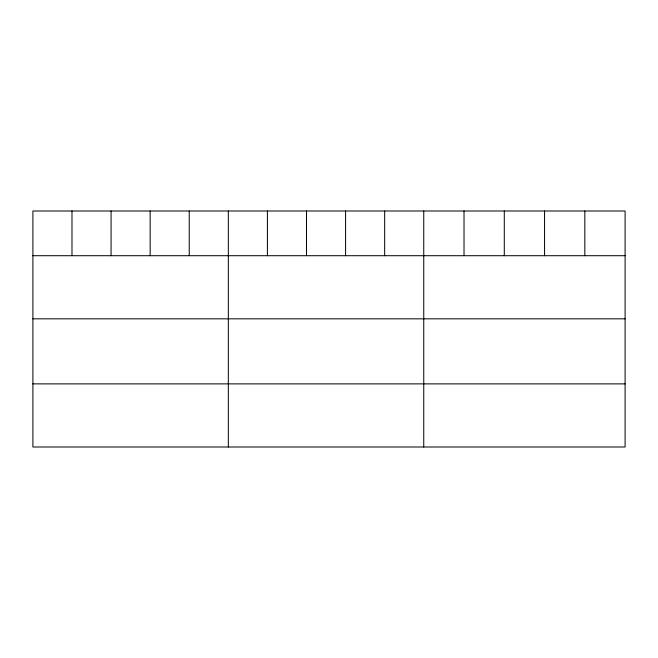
<?xml version="1.0" encoding="UTF-8"?>
<svg xmlns="http://www.w3.org/2000/svg" width="658" height="658" viewBox="0 0 658 658"><rect width="100%" height="100%" fill="white"/><g stroke="black" fill="none" stroke-linecap="round" stroke-linejoin="round"><path stroke-width="0.99" d="M625.1 255.707L625.1 447.004L32.9 447.004L32.9 210.996L625.1 210.996L625.1 255.707L32.9 255.707M32.9 318.834L625.1 318.834M32.9 383.877L625.1 383.877M584.83 210.996L584.83 255.707M544.561 210.996L544.561 255.707M504.291 210.996L504.291 255.707M464.022 210.996L464.022 255.707M423.752 210.996L423.752 447.004M384.667 210.996L384.667 255.707M345.582 210.996L345.582 255.707M306.496 210.996L306.496 255.707M267.411 210.996L267.411 255.707M228.326 210.996L228.326 447.004M189.241 210.996L189.241 255.707M150.156 210.996L150.156 255.707M111.07 210.996L111.07 255.707M71.985 210.996L71.985 255.707"/></g></svg>
